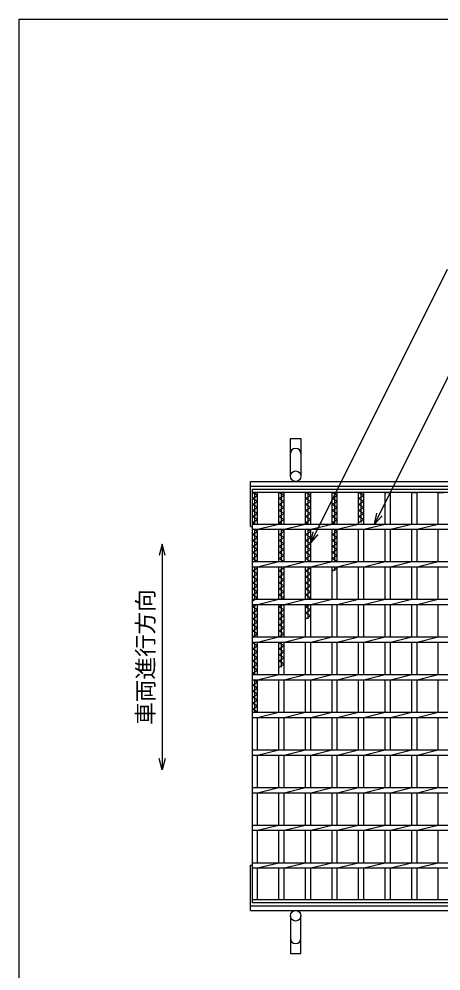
# Model space of a CAD drawing. Units: millimetres, scale not verified. Extents: x -1820 to 1731, y -1282 to 1054.
# Drawn here: x -1729 to -1168, y -211 to 1054 of the extents above; entities that cross this region are included whole.
import ezdxf
from ezdxf.enums import TextEntityAlignment as Align

# ---------------------------------------------------------------- set-up
doc = ezdxf.new("R2010")
doc.units = ezdxf.units.MM
doc.header["$LTSCALE"] = 10
for name, color, linetype, lineweight in [('0_2', 150, 'Continuous', 25), ('16', 3, 'Continuous', 25), ('19', 6, 'Continuous', 25), ('22', 4, 'Continuous', 25)]:
    doc.layers.add(name, color=color, linetype=linetype, lineweight=lineweight)
doc.styles.add('ベクトル', font='')
doc.styles.get('ベクトル').set_extended_font_data('ベクトル')

msp = doc.modelspace()

# ---------------------------------------------------------------- linework, layer by layer
at = {"layer": '0_2'}
for p, q in [((-1729, -1146.5), (-1729, 1053.5)), ((-1729, 1053.5), (1731, 1053.5))]:
    msp.add_line(p, q, dxfattribs=at)
at = {"layer": '0_2', "color": 4}
for p, q in [((-1539, 355.83), (-1543, 340.83)), ((-1535, 340.83), (-1539, 355.83)), ((-1539, 355.83), (-1539, 55.83)), ((-1539, 55.83), (-1543, 70.83)), ((-1535, 70.83), (-1539, 55.83))]:
    msp.add_line(p, q, dxfattribs=at)
at = {"layer": '16'}
for p, q in [((-1419, 429), (-424, 429)), ((-1419, 424.5), (-1419, 429)), ((-424, 424.5), (-1419, 424.5)), ((-1419, -116.5), (-1419, 424.5)), ((-1419, 424.5), (-1412, 424.5)), ((-1412, 420.5), (-1419, 424.5)), ((-1419, 416.5), (-1412, 420.5)), ((-1415.5, 382.5), (-1415.5, 424.5)), ((-1412, 382.5), (-1412, 424.5)), ((-1383.7, 382.5), (-1383.7, 424.5)), ((-1383.7, 424.5), (-1376.7, 424.5)), ((-1376.7, 420.5), (-1383.7, 424.5)), ((-1383.7, 416.5), (-1376.7, 420.5)), ((-1380.2, 382.5), (-1380.2, 424.5)), ((-1376.7, 382.5), (-1376.7, 424.5)), ((-1348.4, 382.5), (-1348.4, 424.5)), ((-1348.4, 424.5), (-1341.4, 424.5)), ((-1341.4, 420.5), (-1348.4, 424.5)), ((-1348.4, 416.5), (-1341.4, 420.5)), ((-1344.9, 382.5), (-1344.9, 424.5)), ((-1341.4, 382.5), (-1341.4, 424.5)), ((-1313.1, 382.5), (-1313.1, 424.5)), ((-1313.1, 424.5), (-1306.1, 424.5)), ((-1306.1, 420.5), (-1313.1, 424.5)), ((-1313.1, 416.5), (-1306.1, 420.5)), ((-1309.6, 382.5), (-1309.6, 424.5)), ((-1306.1, 382.5), (-1306.1, 424.5)), ((-1277.8, 382.5), (-1277.8, 424.5)), ((-1277.8, 424.5), (-1270.8, 424.5)), ((-1270.8, 420.5), (-1277.8, 424.5)), ((-1277.8, 416.5), (-1270.8, 420.5)), ((-1274.3, 384.5), (-1274.3, 424.5)), ((-1270.8, 382.5), (-1270.8, 424.5)), ((-1242.5, 382.5), (-1242.5, 424.5)), ((-1242.5, 424.5), (-1235.5, 424.5)), ((-1235.5, 382.5), (-1235.5, 424.5)), ((-1207.2, 382.5), (-1207.2, 424.5)), ((-1207.2, 424.5), (-1200.2, 424.5)), ((-1200.2, 382.5), (-1200.2, 424.5)), ((-1171.9, 382.5), (-1171.9, 424.5)), ((-1171.9, 424.5), (-1164.9, 424.5)), ((-1412, 412.5), (-1419, 416.5)), ((-1419, 408.5), (-1412, 412.5)), ((-1412, 404.5), (-1419, 408.5)), ((-1376.7, 412.5), (-1383.7, 416.5)), ((-1383.7, 408.5), (-1376.7, 412.5)), ((-1376.7, 404.5), (-1383.7, 408.5)), ((-1341.4, 412.5), (-1348.4, 416.5)), ((-1348.4, 408.5), (-1341.4, 412.5)), ((-1341.4, 404.5), (-1348.4, 408.5)), ((-1306.1, 412.5), (-1313.1, 416.5)), ((-1313.1, 408.5), (-1306.1, 412.5)), ((-1306.1, 404.5), (-1313.1, 408.5)), ((-1270.8, 412.5), (-1277.8, 416.5)), ((-1277.8, 408.5), (-1270.8, 412.5)), ((-1270.8, 404.5), (-1277.8, 408.5)), ((-1419, 400.5), (-1412, 404.5)), ((-1412, 396.5), (-1419, 400.5)), ((-1419, 392.5), (-1412, 396.5)), ((-1412, 388.5), (-1419, 392.5)), ((-1383.7, 400.5), (-1376.7, 404.5)), ((-1376.7, 396.5), (-1383.7, 400.5)), ((-1383.7, 392.5), (-1376.7, 396.5)), ((-1376.7, 388.5), (-1383.7, 392.5)), ((-1348.4, 400.5), (-1341.4, 404.5)), ((-1341.4, 396.5), (-1348.4, 400.5)), ((-1348.4, 392.5), (-1341.4, 396.5)), ((-1341.4, 388.5), (-1348.4, 392.5)), ((-1313.1, 400.5), (-1306.1, 404.5)), ((-1306.1, 396.5), (-1313.1, 400.5)), ((-1313.1, 392.5), (-1306.1, 396.5)), ((-1306.1, 388.5), (-1313.1, 392.5)), ((-1277.8, 400.5), (-1270.8, 404.5)), ((-1270.8, 396.5), (-1277.8, 400.5)), ((-1277.8, 392.5), (-1270.8, 396.5)), ((-1270.8, 388.5), (-1277.8, 392.5)), ((-1419, 384.5), (-1412, 388.5)), ((-1415.5, 382.5), (-1419, 384.5)), ((-1419, 382.5), (-424, 382.5)), ((-1419, 375.5), (-1419, 382.5)), ((-1412, 375.5), (-1383.7, 382.5)), ((-1383.7, 384.5), (-1376.7, 388.5)), ((-1380.2, 382.5), (-1383.7, 384.5)), ((-1376.7, 375.5), (-1348.4, 382.5)), ((-1348.4, 384.5), (-1341.4, 388.5)), ((-1344.9, 382.5), (-1348.4, 384.5)), ((-1341.4, 375.5), (-1313.1, 382.5)), ((-1313.1, 384.5), (-1306.1, 388.5)), ((-1309.6, 382.5), (-1313.1, 384.5)), ((-1306.1, 375.5), (-1277.8, 382.5)), ((-1277.8, 384.5), (-1270.8, 388.5)), ((-1270.8, 375.5), (-1242.5, 382.5)), ((-1235.5, 375.5), (-1207.2, 382.5)), ((-1200.2, 375.5), (-1171.9, 382.5)), ((-1419, 375.5), (-424, 375.5)), ((-1419, 368.5), (-1412, 372.5)), ((-1412, 364.5), (-1419, 368.5)), ((-1412, 372.5), (-1417.25, 375.5)), ((-1415.5, 332.5), (-1415.5, 375.5)), ((-1412, 332.5), (-1412, 375.5)), ((-1383.7, 332.5), (-1383.7, 375.5)), ((-1383.7, 368.5), (-1376.7, 372.5)), ((-1376.7, 364.5), (-1383.7, 368.5)), ((-1376.7, 372.5), (-1381.95, 375.5)), ((-1380.2, 332.5), (-1380.2, 375.5)), ((-1376.7, 332.5), (-1376.7, 375.5)), ((-1348.4, 332.5), (-1348.4, 375.5)), ((-1348.4, 368.5), (-1341.4, 372.5)), ((-1341.4, 364.5), (-1348.4, 368.5)), ((-1341.4, 372.5), (-1346.65, 375.5)), ((-1344.9, 332.5), (-1344.9, 375.5)), ((-1341.4, 332.5), (-1341.4, 375.5)), ((-1313.1, 332.5), (-1313.1, 375.5)), ((-1313.1, 368.5), (-1306.1, 372.5)), ((-1306.1, 364.5), (-1313.1, 368.5)), ((-1306.1, 372.5), (-1311.35, 375.5)), ((-1309.6, 332.5), (-1309.6, 375.5)), ((-1306.1, 332.5), (-1306.1, 375.5)), ((-1277.8, 332.5), (-1277.8, 375.5)), ((-1270.8, 332.5), (-1270.8, 375.5)), ((-1242.5, 332.5), (-1242.5, 375.5)), ((-1235.5, 332.5), (-1235.5, 375.5)), ((-1207.2, 332.5), (-1207.2, 375.5)), ((-1200.2, 332.5), (-1200.2, 375.5)), ((-1171.9, 332.5), (-1171.9, 375.5)), ((-1419, 360.5), (-1412, 364.5)), ((-1412, 356.5), (-1419, 360.5)), ((-1419, 352.5), (-1412, 356.5)), ((-1383.7, 360.5), (-1376.7, 364.5)), ((-1376.7, 356.5), (-1383.7, 360.5)), ((-1383.7, 352.5), (-1376.7, 356.5)), ((-1348.4, 360.5), (-1341.4, 364.5)), ((-1341.4, 356.5), (-1348.4, 360.5)), ((-1348.4, 352.5), (-1341.4, 356.5)), ((-1313.1, 360.5), (-1306.1, 364.5)), ((-1306.1, 356.5), (-1313.1, 360.5)), ((-1313.1, 352.5), (-1306.1, 356.5)), ((-1412, 348.5), (-1419, 352.5)), ((-1419, 344.5), (-1412, 348.5)), ((-1412, 340.5), (-1419, 344.5)), ((-1376.7, 348.5), (-1383.7, 352.5)), ((-1383.7, 344.5), (-1376.7, 348.5)), ((-1376.7, 340.5), (-1383.7, 344.5)), ((-1341.4, 348.5), (-1348.4, 352.5)), ((-1348.4, 344.5), (-1341.4, 348.5)), ((-1341.4, 340.5), (-1348.4, 344.5)), ((-1306.1, 348.5), (-1313.1, 352.5)), ((-1313.1, 344.5), (-1306.1, 348.5)), ((-1306.1, 340.5), (-1313.1, 344.5)), ((-1419, 336.5), (-1412, 340.5)), ((-1412, 332.5), (-1419, 336.5)), ((-1419, 332.5), (-424, 332.5)), ((-1419, 325.5), (-1419, 332.5)), ((-1412, 325.5), (-1383.7, 332.5)), ((-1383.7, 336.5), (-1376.7, 340.5)), ((-1376.7, 332.5), (-1383.7, 336.5)), ((-1376.7, 325.5), (-1348.4, 332.5)), ((-1348.4, 336.5), (-1341.4, 340.5)), ((-1341.4, 332.5), (-1348.4, 336.5)), ((-1341.4, 325.5), (-1313.1, 332.5)), ((-1313.1, 336.5), (-1306.1, 340.5)), ((-1306.1, 332.5), (-1313.1, 336.5)), ((-1306.1, 325.5), (-1277.8, 332.5)), ((-1270.8, 325.5), (-1242.5, 332.5)), ((-1235.5, 325.5), (-1207.2, 332.5)), ((-1200.2, 325.5), (-1171.9, 332.5)), ((-1419, 325.5), (-424, 325.5)), ((-1419, 320.5), (-1412, 324.5)), ((-1412, 316.5), (-1419, 320.5)), ((-1419, 312.5), (-1412, 316.5)), ((-1415.5, 282.5), (-1415.5, 325.5)), ((-1412, 324.5), (-1413.75, 325.5)), ((-1412, 282.5), (-1412, 325.5)), ((-1383.7, 282.5), (-1383.7, 325.5)), ((-1383.7, 320.5), (-1376.7, 324.5)), ((-1376.7, 316.5), (-1383.7, 320.5)), ((-1383.7, 312.5), (-1376.7, 316.5)), ((-1380.2, 282.5), (-1380.2, 325.5)), ((-1376.7, 324.5), (-1378.45, 325.5)), ((-1376.7, 282.5), (-1376.7, 325.5)), ((-1348.4, 282.5), (-1348.4, 325.5)), ((-1348.4, 320.5), (-1341.4, 324.5)), ((-1341.4, 316.5), (-1348.4, 320.5)), ((-1348.4, 312.5), (-1341.4, 316.5)), ((-1344.9, 282.5), (-1344.9, 325.5)), ((-1341.4, 324.5), (-1343.15, 325.5)), ((-1341.4, 282.5), (-1341.4, 325.5)), ((-1313.1, 282.5), (-1313.1, 325.5)), ((-1313.1, 320.5), (-1306.1, 324.5)), ((-1309.6, 320.5), (-1309.6, 325.5)), ((-1306.1, 324.5), (-1307.85, 325.5)), ((-1306.1, 282.5), (-1306.1, 325.5)), ((-1277.8, 282.5), (-1277.8, 325.5)), ((-1270.8, 282.5), (-1270.8, 325.5)), ((-1242.5, 282.5), (-1242.5, 325.5)), ((-1235.5, 282.5), (-1235.5, 325.5)), ((-1207.2, 282.5), (-1207.2, 325.5)), ((-1200.2, 282.5), (-1200.2, 325.5)), ((-1171.9, 282.5), (-1171.9, 325.5)), ((-1412, 308.5), (-1419, 312.5)), ((-1419, 304.5), (-1412, 308.5)), ((-1412, 300.5), (-1419, 304.5)), ((-1376.7, 308.5), (-1383.7, 312.5)), ((-1383.7, 304.5), (-1376.7, 308.5)), ((-1376.7, 300.5), (-1383.7, 304.5)), ((-1341.4, 308.5), (-1348.4, 312.5)), ((-1348.4, 304.5), (-1341.4, 308.5)), ((-1341.4, 300.5), (-1348.4, 304.5)), ((-1419, 296.5), (-1412, 300.5)), ((-1412, 292.5), (-1419, 296.5)), ((-1419, 288.5), (-1412, 292.5)), ((-1383.7, 296.5), (-1376.7, 300.5)), ((-1376.7, 292.5), (-1383.7, 296.5)), ((-1383.7, 288.5), (-1376.7, 292.5)), ((-1348.4, 296.5), (-1341.4, 300.5)), ((-1341.4, 292.5), (-1348.4, 296.5)), ((-1348.4, 288.5), (-1341.4, 292.5)), ((-1412, 284.5), (-1419, 288.5)), ((-1419, 280.5), (-1412, 284.5)), ((-1419, 282.5), (-424, 282.5)), ((-1419, 275.5), (-1419, 282.5)), ((-1412, 275.5), (-1383.7, 282.5)), ((-1376.7, 284.5), (-1383.7, 288.5)), ((-1380.2, 282.5), (-1376.7, 284.5)), ((-1376.7, 275.5), (-1348.4, 282.5)), ((-1341.4, 284.5), (-1348.4, 288.5)), ((-1344.9, 282.5), (-1341.4, 284.5)), ((-1341.4, 275.5), (-1313.1, 282.5)), ((-1306.1, 275.5), (-1277.8, 282.5)), ((-1270.8, 275.5), (-1242.5, 282.5)), ((-1235.5, 275.5), (-1207.2, 282.5)), ((-1200.2, 275.5), (-1171.9, 282.5)), ((-1419, 275.5), (-424, 275.5)), ((-1419, 272.5), (-1413.75, 275.5)), ((-1412, 268.5), (-1419, 272.5)), ((-1419, 264.5), (-1412, 268.5)), ((-1415.5, 232.5), (-1415.5, 275.5)), ((-1412, 232.5), (-1412, 275.5)), ((-1383.7, 232.5), (-1383.7, 275.5)), ((-1383.7, 272.5), (-1378.45, 275.5)), ((-1376.7, 268.5), (-1383.7, 272.5)), ((-1383.7, 264.5), (-1376.7, 268.5)), ((-1380.2, 232.5), (-1380.2, 275.5)), ((-1376.7, 232.5), (-1376.7, 275.5)), ((-1348.4, 232.5), (-1348.4, 275.5)), ((-1348.4, 272.5), (-1343.15, 275.5)), ((-1341.4, 268.5), (-1348.4, 272.5)), ((-1348.4, 264.5), (-1341.4, 268.5)), ((-1344.9, 256.5), (-1344.9, 275.5)), ((-1341.4, 232.5), (-1341.4, 275.5)), ((-1313.1, 232.5), (-1313.1, 275.5)), ((-1306.1, 232.5), (-1306.1, 275.5)), ((-1277.8, 232.5), (-1277.8, 275.5)), ((-1270.8, 232.5), (-1270.8, 275.5)), ((-1242.5, 232.5), (-1242.5, 275.5)), ((-1235.5, 232.5), (-1235.5, 275.5)), ((-1207.2, 232.5), (-1207.2, 275.5)), ((-1200.2, 232.5), (-1200.2, 275.5)), ((-1171.9, 232.5), (-1171.9, 275.5)), ((-1412, 260.5), (-1419, 264.5)), ((-1419, 256.5), (-1412, 260.5)), ((-1412, 252.5), (-1419, 256.5)), ((-1376.7, 260.5), (-1383.7, 264.5)), ((-1383.7, 256.5), (-1376.7, 260.5)), ((-1376.7, 252.5), (-1383.7, 256.5)), ((-1341.4, 260.5), (-1348.4, 264.5)), ((-1348.4, 256.5), (-1341.4, 260.5)), ((-1419, 248.5), (-1412, 252.5)), ((-1412, 244.5), (-1419, 248.5)), ((-1419, 240.5), (-1412, 244.5)), ((-1412, 236.5), (-1419, 240.5)), ((-1383.7, 248.5), (-1376.7, 252.5)), ((-1376.7, 244.5), (-1383.7, 248.5)), ((-1383.7, 240.5), (-1376.7, 244.5)), ((-1376.7, 236.5), (-1383.7, 240.5)), ((-1419, 232.5), (-1412, 236.5)), ((-1419, 232.5), (-424, 232.5)), ((-1419, 225.5), (-1419, 232.5)), ((-1412, 225.5), (-1383.7, 232.5)), ((-1383.7, 232.5), (-1376.7, 236.5)), ((-1376.7, 225.5), (-1348.4, 232.5)), ((-1341.4, 225.5), (-1313.1, 232.5)), ((-1306.1, 225.5), (-1277.8, 232.5)), ((-1270.8, 225.5), (-1242.5, 232.5)), ((-1235.5, 225.5), (-1207.2, 232.5)), ((-1200.2, 225.5), (-1171.9, 232.5)), ((-1419, 225.5), (-424, 225.5)), ((-1419, 224.5), (-1417.25, 225.5)), ((-1412, 220.5), (-1419, 224.5)), ((-1419, 216.5), (-1412, 220.5)), ((-1412, 212.5), (-1419, 216.5)), ((-1415.5, 182.5), (-1415.5, 225.5)), ((-1412, 182.5), (-1412, 225.5)), ((-1383.7, 182.5), (-1383.7, 225.5)), ((-1383.7, 224.5), (-1381.95, 225.5)), ((-1376.7, 220.5), (-1383.7, 224.5)), ((-1383.7, 216.5), (-1376.7, 220.5)), ((-1376.7, 212.5), (-1383.7, 216.5)), ((-1380.2, 192.5), (-1380.2, 225.5)), ((-1376.7, 182.5), (-1376.7, 225.5)), ((-1348.4, 182.5), (-1348.4, 225.5)), ((-1341.4, 182.5), (-1341.4, 225.5)), ((-1313.1, 182.5), (-1313.1, 225.5)), ((-1306.1, 182.5), (-1306.1, 225.5)), ((-1277.8, 182.5), (-1277.8, 225.5)), ((-1270.8, 182.5), (-1270.8, 225.5)), ((-1242.5, 182.5), (-1242.5, 225.5)), ((-1235.5, 182.5), (-1235.5, 225.5)), ((-1207.2, 182.5), (-1207.2, 225.5)), ((-1200.2, 182.5), (-1200.2, 225.5)), ((-1171.9, 182.5), (-1171.9, 225.5)), ((-1419, 208.5), (-1412, 212.5)), ((-1412, 204.5), (-1419, 208.5)), ((-1419, 200.5), (-1412, 204.5)), ((-1383.7, 208.5), (-1376.7, 212.5)), ((-1376.7, 204.5), (-1383.7, 208.5)), ((-1383.7, 200.5), (-1376.7, 204.5)), ((-1412, 196.5), (-1419, 200.5)), ((-1419, 192.5), (-1412, 196.5)), ((-1412, 188.5), (-1419, 192.5)), ((-1376.7, 196.5), (-1383.7, 200.5)), ((-1383.7, 192.5), (-1376.7, 196.5)), ((-1419, 184.5), (-1412, 188.5)), ((-1415.5, 182.5), (-1419, 184.5)), ((-1419, 182.5), (-424, 182.5)), ((-1419, 175.5), (-1419, 182.5)), ((-1412, 175.5), (-1383.7, 182.5)), ((-1376.7, 175.5), (-1348.4, 182.5)), ((-1341.4, 175.5), (-1313.1, 182.5)), ((-1306.1, 175.5), (-1277.8, 182.5)), ((-1270.8, 175.5), (-1242.5, 182.5)), ((-1235.5, 175.5), (-1207.2, 182.5)), ((-1200.2, 175.5), (-1171.9, 182.5)), ((-1419, 175.5), (-424, 175.5)), ((-1419, 168.5), (-1412, 172.5)), ((-1412, 164.5), (-1419, 168.5)), ((-1419, 160.5), (-1412, 164.5)), ((-1412, 172.5), (-1417.25, 175.5)), ((-1415.5, 132.5), (-1415.5, 175.5)), ((-1412, 132.5), (-1412, 175.5)), ((-1383.7, 132.5), (-1383.7, 175.5)), ((-1376.7, 132.5), (-1376.7, 175.5)), ((-1348.4, 132.5), (-1348.4, 175.5)), ((-1341.4, 132.5), (-1341.4, 175.5)), ((-1313.1, 132.5), (-1313.1, 175.5)), ((-1306.1, 132.5), (-1306.1, 175.5)), ((-1277.8, 132.5), (-1277.8, 175.5)), ((-1270.8, 132.5), (-1270.8, 175.5)), ((-1242.5, 132.5), (-1242.5, 175.5)), ((-1235.5, 132.5), (-1235.5, 175.5)), ((-1207.2, 132.5), (-1207.2, 175.5)), ((-1200.2, 132.5), (-1200.2, 175.5)), ((-1171.9, 132.5), (-1171.9, 175.5)), ((-1412, 156.5), (-1419, 160.5)), ((-1419, 152.5), (-1412, 156.5)), ((-1412, 148.5), (-1419, 152.5)), ((-1419, 144.5), (-1412, 148.5)), ((-1412, 140.5), (-1419, 144.5)), ((-1419, 136.5), (-1412, 140.5)), ((-1412, 132.5), (-1419, 136.5)), ((-1419, 132.5), (-424, 132.5)), ((-1419, 125.5), (-1419, 132.5)), ((-1412, 125.5), (-1383.7, 132.5)), ((-1376.7, 125.5), (-1348.4, 132.5)), ((-1341.4, 125.5), (-1313.1, 132.5)), ((-1306.1, 125.5), (-1277.8, 132.5)), ((-1270.8, 125.5), (-1242.5, 132.5)), ((-1235.5, 125.5), (-1207.2, 132.5)), ((-1200.2, 125.5), (-1171.9, 132.5)), ((-1419, 125.5), (-424, 125.5)), ((-1412, 82.5), (-1412, 125.5)), ((-1383.7, 82.5), (-1383.7, 125.5)), ((-1376.7, 82.5), (-1376.7, 125.5)), ((-1348.4, 82.5), (-1348.4, 125.5)), ((-1341.4, 82.5), (-1341.4, 125.5)), ((-1313.1, 82.5), (-1313.1, 125.5)), ((-1306.1, 82.5), (-1306.1, 125.5)), ((-1277.8, 82.5), (-1277.8, 125.5)), ((-1270.8, 82.5), (-1270.8, 125.5)), ((-1242.5, 82.5), (-1242.5, 125.5)), ((-1235.5, 82.5), (-1235.5, 125.5)), ((-1207.2, 82.5), (-1207.2, 125.5)), ((-1200.2, 82.5), (-1200.2, 125.5)), ((-1171.9, 82.5), (-1171.9, 125.5)), ((-1419, 82.5), (-424, 82.5)), ((-1419, 75.5), (-1419, 82.5)), ((-1412, 75.5), (-1383.7, 82.5)), ((-1376.7, 75.5), (-1348.4, 82.5)), ((-1341.4, 75.5), (-1313.1, 82.5)), ((-1306.1, 75.5), (-1277.8, 82.5)), ((-1270.8, 75.5), (-1242.5, 82.5)), ((-1235.5, 75.5), (-1207.2, 82.5)), ((-1200.2, 75.5), (-1171.9, 82.5)), ((-1419, 75.5), (-424, 75.5)), ((-1412, 32.5), (-1412, 75.5)), ((-1383.7, 32.5), (-1383.7, 75.5)), ((-1376.7, 32.5), (-1376.7, 75.5)), ((-1348.4, 32.5), (-1348.4, 75.5)), ((-1341.4, 32.5), (-1341.4, 75.5)), ((-1313.1, 32.5), (-1313.1, 75.5)), ((-1306.1, 32.5), (-1306.1, 75.5)), ((-1277.8, 32.5), (-1277.8, 75.5)), ((-1270.8, 32.5), (-1270.8, 75.5)), ((-1242.5, 32.5), (-1242.5, 75.5)), ((-1235.5, 32.5), (-1235.5, 75.5)), ((-1207.2, 32.5), (-1207.2, 75.5)), ((-1200.2, 32.5), (-1200.2, 75.5)), ((-1171.9, 32.5), (-1171.9, 75.5)), ((-1419, 32.5), (-424, 32.5)), ((-1419, 25.5), (-1419, 32.5)), ((-1419, 25.5), (-424, 25.5)), ((-1412, 25.5), (-1383.7, 32.5)), ((-1412, -17.5), (-1412, 25.5)), ((-1383.7, -17.5), (-1383.7, 25.5)), ((-1376.7, 25.5), (-1348.4, 32.5)), ((-1376.7, -17.5), (-1376.7, 25.5)), ((-1348.4, -17.5), (-1348.4, 25.5)), ((-1341.4, 25.5), (-1313.1, 32.5)), ((-1341.4, -17.5), (-1341.4, 25.5)), ((-1313.1, -17.5), (-1313.1, 25.5)), ((-1306.1, 25.5), (-1277.8, 32.5)), ((-1306.1, -17.5), (-1306.1, 25.5)), ((-1277.8, -17.5), (-1277.8, 25.5)), ((-1270.8, 25.5), (-1242.5, 32.5)), ((-1270.8, -17.5), (-1270.8, 25.5)), ((-1242.5, -17.5), (-1242.5, 25.5)), ((-1235.5, 25.5), (-1207.2, 32.5)), ((-1235.5, -17.5), (-1235.5, 25.5)), ((-1207.2, -17.5), (-1207.2, 25.5)), ((-1200.2, 25.5), (-1171.9, 32.5)), ((-1200.2, -17.5), (-1200.2, 25.5)), ((-1171.9, -17.5), (-1171.9, 25.5)), ((-1419, -17.5), (-424, -17.5)), ((-1419, -24.5), (-1419, -17.5)), ((-1419, -24.5), (-424, -24.5)), ((-1412, -24.5), (-1383.7, -17.5)), ((-1412, -67.5), (-1412, -24.5)), ((-1383.7, -67.5), (-1383.7, -24.5)), ((-1376.7, -24.5), (-1348.4, -17.5)), ((-1376.7, -67.5), (-1376.7, -24.5)), ((-1348.4, -67.5), (-1348.4, -24.5)), ((-1341.4, -24.5), (-1313.1, -17.5)), ((-1341.4, -67.5), (-1341.4, -24.5)), ((-1313.1, -67.5), (-1313.1, -24.5)), ((-1306.1, -24.5), (-1277.8, -17.5)), ((-1306.1, -67.5), (-1306.1, -24.5)), ((-1277.8, -67.5), (-1277.8, -24.5)), ((-1270.8, -24.5), (-1242.5, -17.5)), ((-1270.8, -67.5), (-1270.8, -24.5)), ((-1242.5, -67.5), (-1242.5, -24.5)), ((-1235.5, -24.5), (-1207.2, -17.5)), ((-1235.5, -67.5), (-1235.5, -24.5)), ((-1207.2, -67.5), (-1207.2, -24.5)), ((-1200.2, -24.5), (-1171.9, -17.5)), ((-1200.2, -67.5), (-1200.2, -24.5)), ((-1171.9, -67.5), (-1171.9, -24.5)), ((-1419, -67.5), (-424, -67.5)), ((-1419, -74.5), (-1419, -67.5)), ((-1419, -74.5), (-424, -74.5)), ((-1412, -74.5), (-1383.7, -67.5)), ((-1412, -116.5), (-1412, -74.5)), ((-1383.7, -116.5), (-1383.7, -74.5)), ((-1376.7, -74.5), (-1348.4, -67.5)), ((-1376.7, -116.5), (-1376.7, -74.5)), ((-1348.4, -116.5), (-1348.4, -74.5)), ((-1341.4, -74.5), (-1313.1, -67.5)), ((-1341.4, -116.5), (-1341.4, -74.5)), ((-1313.1, -116.5), (-1313.1, -74.5)), ((-1306.1, -74.5), (-1277.8, -67.5)), ((-1306.1, -116.5), (-1306.1, -74.5)), ((-1277.8, -116.5), (-1277.8, -74.5)), ((-1270.8, -74.5), (-1242.5, -67.5)), ((-1270.8, -116.5), (-1270.8, -74.5)), ((-1242.5, -116.5), (-1242.5, -74.5)), ((-1235.5, -74.5), (-1207.2, -67.5)), ((-1235.5, -116.5), (-1235.5, -74.5)), ((-1207.2, -116.5), (-1207.2, -74.5)), ((-1200.2, -74.5), (-1171.9, -67.5)), ((-1200.2, -116.5), (-1200.2, -74.5)), ((-1171.9, -116.5), (-1171.9, -74.5)), ((-1419, -116.5), (-424, -116.5)), ((-1419, -121), (-1419, -116.5)), ((-1419, -116.5), (-1412, -116.5)), ((-424, -121), (-1419, -121)), ((-1383.7, -116.5), (-1376.7, -116.5)), ((-1348.4, -116.5), (-1341.4, -116.5)), ((-1313.1, -116.5), (-1306.1, -116.5)), ((-1277.8, -116.5), (-1270.8, -116.5)), ((-1242.5, -116.5), (-1235.5, -116.5)), ((-1207.2, -116.5), (-1200.2, -116.5)), ((-1171.9, -116.5), (-1164.9, -116.5))]:
    msp.add_line(p, q, dxfattribs=at)
at = {"layer": '19'}
for p, q in [((-1368.5, 446), (-1368.5, 496)), ((-1368.5, 496), (-1354.5, 496)), ((-1354.5, 496), (-1354.5, 446)), ((-1421.5, 439), (-421.5, 439)), ((-1421.5, 379), (-1421.5, 439)), ((-1421.5, 433), (-421.5, 433)), ((-1421.5, 379), (-1419, 379)), ((-1421.5, -131), (-1421.5, -71)), ((-1421.5, -71), (-1419, -71)), ((-1421.5, -125), (-421.5, -125)), ((-1421.5, -131), (-421.5, -131)), ((-1368.5, -138), (-1368.5, -188)), ((-1354.5, -188), (-1354.5, -138)), ((-1368.5, -188), (-1354.5, -188))]:
    msp.add_line(p, q, dxfattribs=at)
for centre in [(-1361.5, 446), (-1361.5, -138)]:
    msp.add_circle(centre, 7, dxfattribs=at)
for centre, start, end in [((-1361.5, 476), 0, 180), ((-1361.5, -168), 180, 0)]:
    msp.add_arc(centre, 7, start, end, dxfattribs=at)
at = {"layer": '22'}
for p, q in [((-1341.4, 357.5), (-1159.65, 721)), ((-1256.65, 382.5), (-1110.65, 674.5)), ((-1256.65, 382.5), (-1253.65, 397.1)), ((-1256.65, 382.5), (-1246.65, 393.5)), ((-1341.4, 357.5), (-1338.4, 372.1)), ((-1341.4, 357.5), (-1331.4, 368.5))]:
    msp.add_line(p, q, dxfattribs=at)

# ---------------------------------------------------------------- texts
at = {"layer": '0_2', "color": 2, "style": 'ベクトル'}
msp.add_text('車両進行方向', height=21.99, rotation=90, dxfattribs=at).set_placement((-1561, 115.83), align=Align.MIDDLE_LEFT)

doc.saveas('drawing.dxf')
